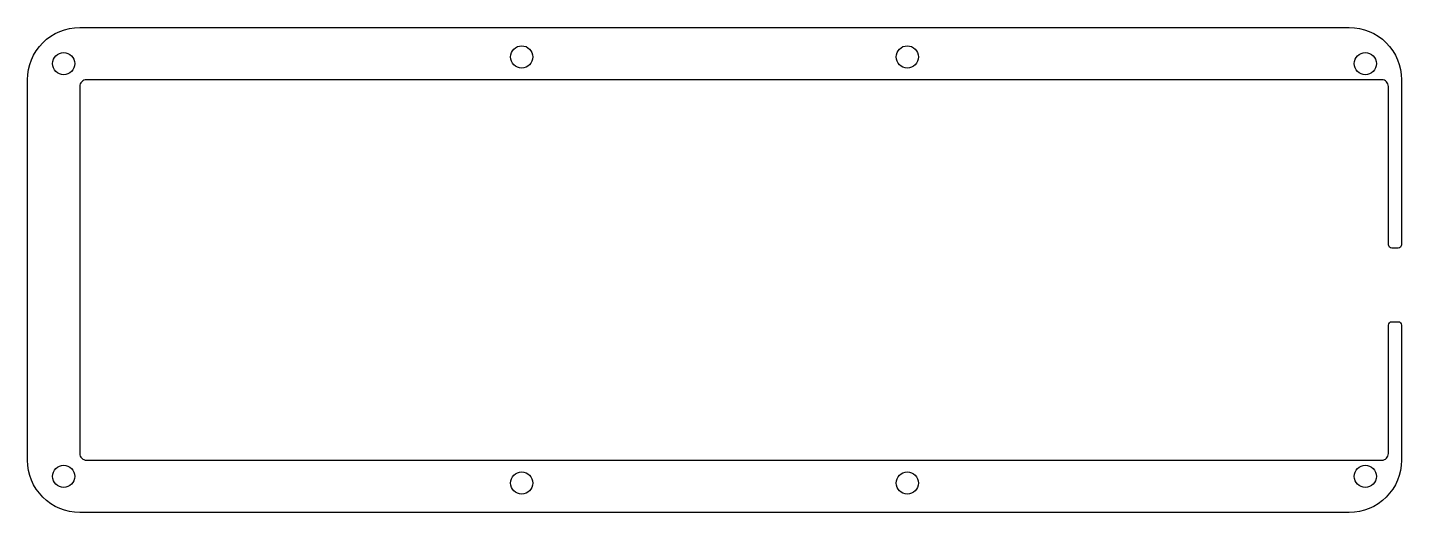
# Model space of a CAD drawing. Header units: millimetres. Extents: x 1 to 211, y -75 to -1.
import ezdxf

# ---------------------------------------------------------------- set-up
doc = ezdxf.new("R2010")
doc.units = ezdxf.units.MM
doc.layers.get('0').update_dxf_attribs({"linetype": 'CONTINUOUS'})

msp = doc.modelspace()

# ---------------------------------------------------------------- linework, layer by layer
msp.add_lwpolyline([(10, -67.12), (207.97, -67.12, 0.414214), (208.97, -66.12), (208.97, -46.46, -0.414214), (209.47, -45.96), (210.47, -45.96, -0.414214), (210.97, -46.46), (210.97, -67.12, -0.414214), (202.97, -75.12), (9, -75.12, -0.414214), (1, -67.12), (1, -8.98, -0.414214), (9, -0.98), (202.97, -0.98, -0.414214), (210.97, -8.98), (210.97, -34.19, -0.414214), (210.47, -34.69), (209.47, -34.69, -0.414214), (208.97, -34.19), (208.97, -9.98, 0.414214), (207.97, -8.98), (10, -8.98, 0.414214), (9, -9.98), (9, -66.12, 0.414214)], format="xyb", close=True)
for centre in [(76.53, -5.48), (135.44, -5.48), (6.53, -6.51), (205.44, -6.51), (6.53, -69.6), (76.53, -70.62), (135.44, -70.62), (205.44, -69.6)]:
    msp.add_circle(centre, 1.7)

doc.saveas('drawing.dxf')
